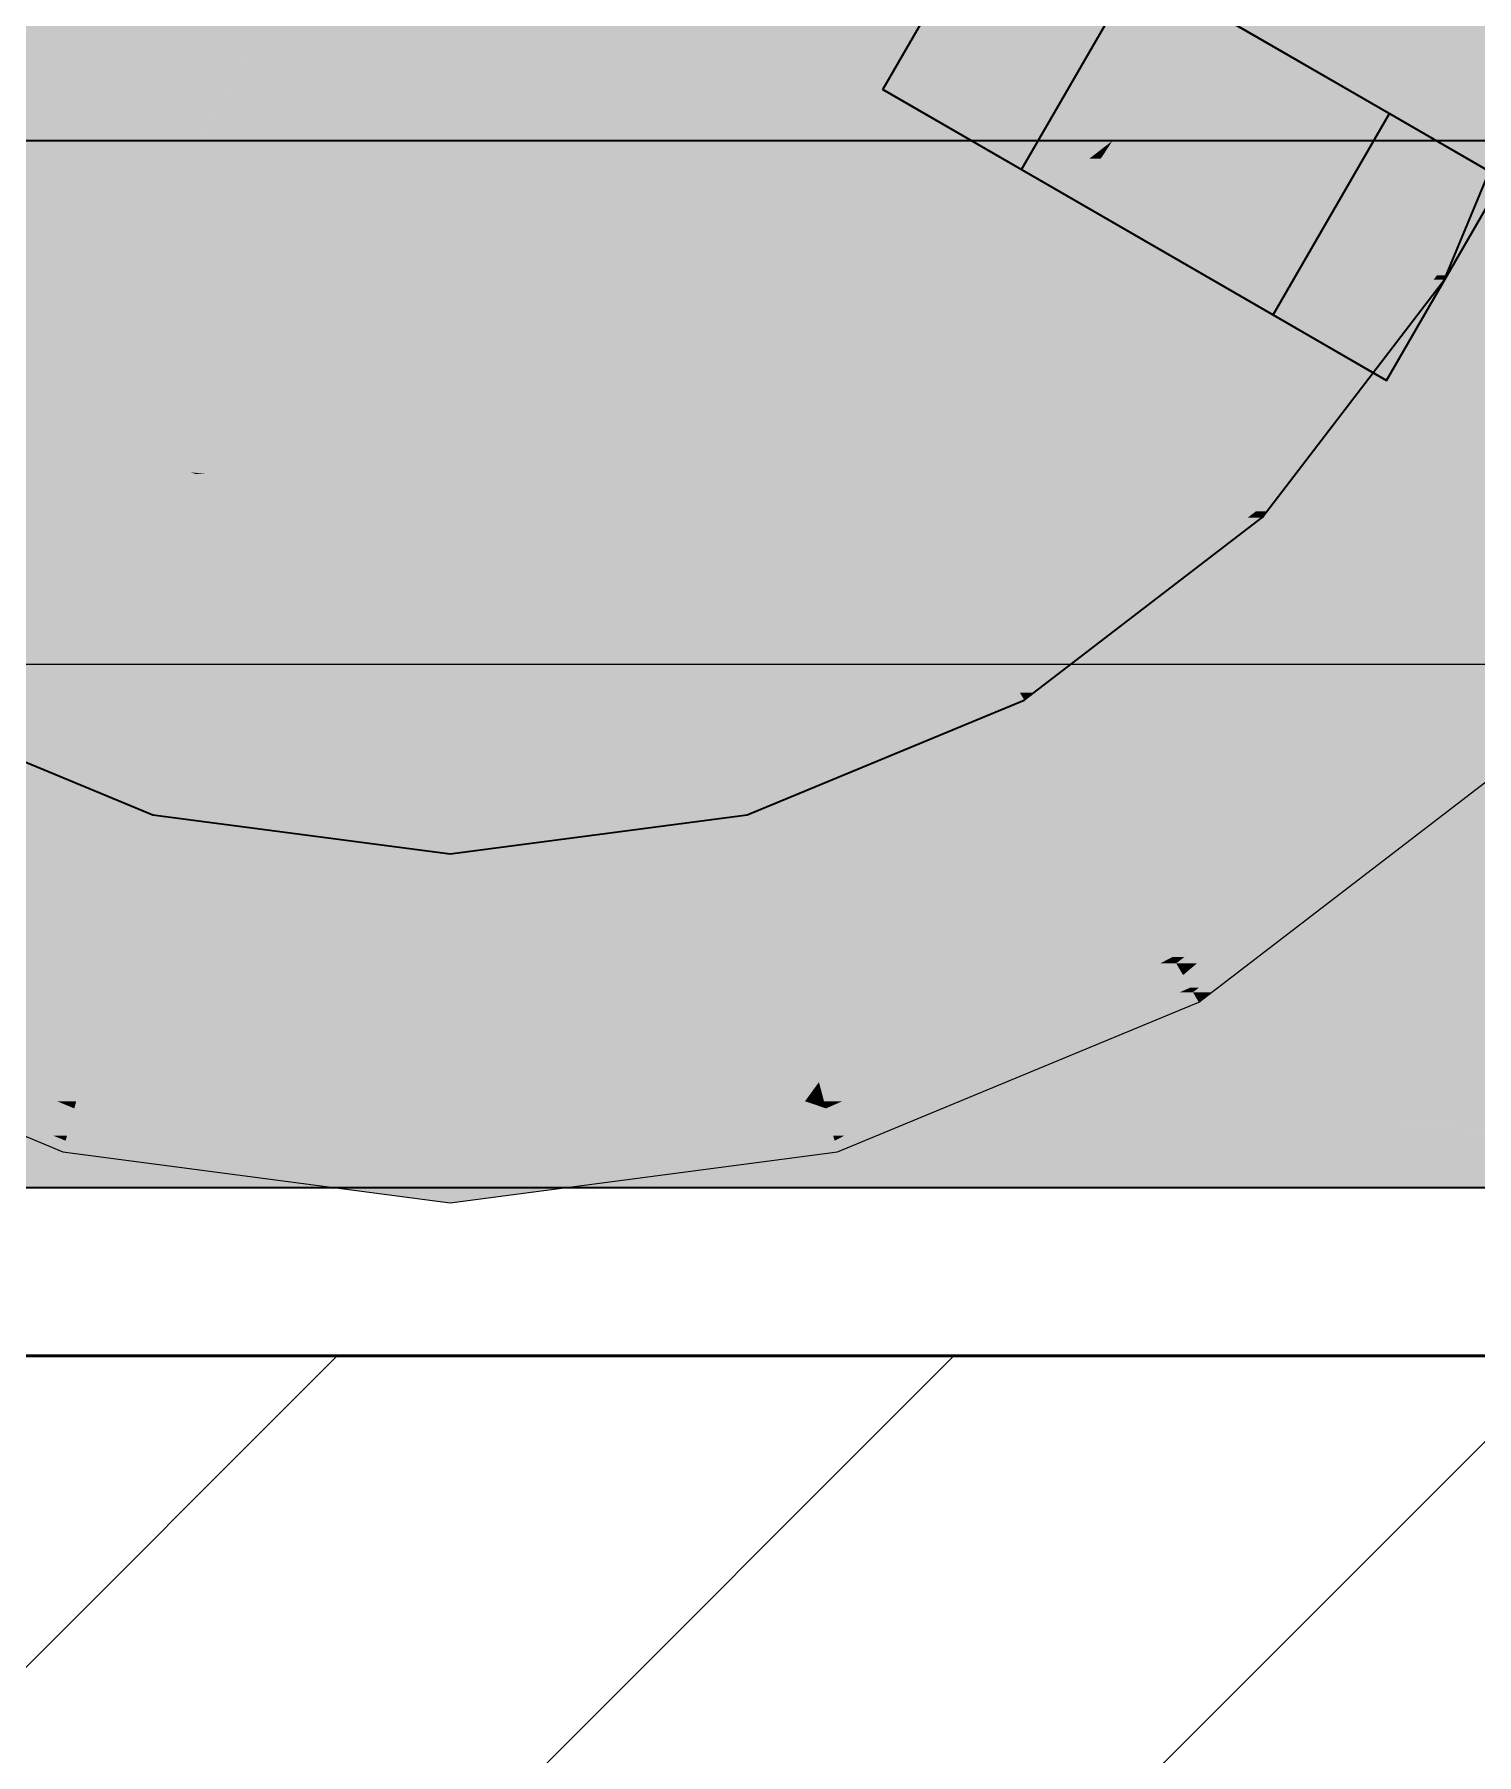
# Model space of a CAD drawing. Extents: x 0 to 756, y -25 to 420.
# Drawn here: x 305.13 to 315.05, y 293.79 to 305.62 of the extents above; entities that cross this region are included whole.
import ezdxf
from ezdxf.lldxf.tags import DXFTag

# ---------------------------------------------------------------- set-up
doc = ezdxf.new("R2010")
doc.units = 0
doc.layers.get('0').update_dxf_attribs({"lineweight": 25})
doc.layers.add('A_Innenwand', color=7, linetype='Continuous', lineweight=25)
doc.layers.add('WAND_HOLZ_NICHT_TRAGEND', color=7, linetype='Continuous', lineweight=13)
for name, color, linetype, lineweight, true_color in [('L_Schalldaempfer', 7, 'Continuous', 35, 0xababab), ('L_Schalldaempfer-Shading', 7, 'Continuous', 35, 0xababab), ('RL_Isolierung', 7, 'fein_strichliert', 18, 0x99ff99), ('Rohrleitung', 1, 'Continuous', 35, 0xff0000), ('Rohrleitung-Shading', 1, 'Continuous', 35, 0xff0000)]:
    doc.layers.add(name, color=color, linetype=linetype, lineweight=lineweight, true_color=true_color)
tags = doc.linetypes.add('fein_strichliert', pattern=[4, 1, -2, 1]).pattern_tags.tags
tags[8:9] = [DXFTag(74, 4), DXFTag(75, 0), DXFTag(340, '0'), DXFTag(46, 0.0), DXFTag(50, 0.0), DXFTag(44, 0.0), DXFTag(45, 0.0)]
tags[6:7] = [DXFTag(74, 4), DXFTag(75, 0), DXFTag(340, '0'), DXFTag(46, 0.0), DXFTag(50, 0.0), DXFTag(44, 0.0), DXFTag(45, 0.0)]
tags[4:5] = [DXFTag(74, 4), DXFTag(75, 0), DXFTag(340, '0'), DXFTag(46, 0.0), DXFTag(50, 0.0), DXFTag(44, 0.0), DXFTag(45, 0.0)]
tags = doc.linetypes.add('STRICHPUNKT2', pattern=[12.7, 6.35, -3.175, 0, -3.175]).pattern_tags.tags
tags[10:11] = [DXFTag(74, 4), DXFTag(75, 0), DXFTag(340, '0'), DXFTag(46, 0.0), DXFTag(50, 0.0), DXFTag(44, 0.0), DXFTag(45, 0.0)]
tags[8:9] = [DXFTag(74, 4), DXFTag(75, 0), DXFTag(340, '0'), DXFTag(46, 0.0), DXFTag(50, 0.0), DXFTag(44, 0.0), DXFTag(45, 0.0)]
tags[6:7] = [DXFTag(74, 4), DXFTag(75, 0), DXFTag(340, '0'), DXFTag(46, 0.0), DXFTag(50, 0.0), DXFTag(44, 0.0), DXFTag(45, 0.0)]
tags[4:5] = [DXFTag(74, 4), DXFTag(75, 0), DXFTag(340, '0'), DXFTag(46, 0.0), DXFTag(50, 0.0), DXFTag(44, 0.0), DXFTag(45, 0.0)]

# ---------------------------------------------------------------- blocks, each defined once
blk = doc.blocks.new('Shading-A0T78ON5OY', base_point=(304.212, 306.629))
at = {"layer": 'Rohrleitung-Shading', "color": 1, "true_color": 0xfe0000}
for points in [[(305.639, 305.536), (303.918, 305.536), (307.99, 307.887)], [(306.07, 304.562), (304.665, 304.562), (307.99, 307.887)], [(306.517, 305.337), (305.44, 305.337), (307.99, 307.887)], [(306.899, 303.815), (305.639, 303.815), (307.99, 307.887)], [(307.153, 304.764), (306.187, 304.764), (307.99, 307.887)], [(307.99, 303.345), (306.773, 303.345), (307.99, 307.887)], [(307.99, 304.403), (307.056, 304.403), (307.99, 307.887)], [(310.54, 305.337), (309.462, 305.337), (307.99, 307.887)], [(309.793, 304.764), (308.826, 304.764), (307.99, 307.887)], [(308.923, 304.403), (307.99, 304.403), (307.99, 307.887)], [(312.061, 305.536), (310.34, 305.536), (307.99, 307.887)], [(311.314, 304.562), (309.909, 304.562), (307.99, 307.887)], [(310.34, 303.815), (309.081, 303.815), (307.99, 307.887)], [(309.206, 303.345), (307.99, 303.345), (307.99, 307.887)], [(303.918, 305.536), (305.882, 306.67), (303.448, 306.67)], [(312.061, 305.536), (312.531, 306.67), (310.097, 306.67)], [(305.44, 305.337), (306.187, 306.084), (304.867, 306.084)], [(310.54, 305.337), (311.113, 306.084), (309.793, 306.084)], [(304.665, 304.562), (305.639, 305.536), (303.918, 305.536)], [(311.314, 304.562), (312.061, 305.536), (310.34, 305.536)], [(306.187, 304.764), (306.517, 305.337), (305.44, 305.337)], [(309.793, 304.764), (310.54, 305.337), (309.462, 305.337)], [(307.056, 304.403), (307.153, 304.764), (306.187, 304.764)], [(308.923, 304.403), (309.793, 304.764), (308.826, 304.764)], [(305.639, 303.815), (306.07, 304.562), (304.665, 304.562)], [(310.34, 303.815), (311.314, 304.562), (309.909, 304.562)], [(307.99, 304.28), (307.99, 304.403), (307.056, 304.403)], [(307.99, 304.28), (308.923, 304.403), (307.99, 304.403)], [(306.773, 303.345), (306.899, 303.815), (305.639, 303.815)], [(309.206, 303.345), (310.34, 303.815), (309.081, 303.815)], [(307.99, 303.185), (307.99, 303.345), (306.773, 303.345)], [(307.99, 303.185), (309.206, 303.345), (307.99, 303.345)]]:
    blk.add_solid(points, dxfattribs=at)
at = {"layer": 'Rohrleitung-Shading', "color": 1, "true_color": 0xf80000}
for points in [[(313.548, 305.601), (311.174, 305.601), (311.767, 306.629)], [(313.341, 305.244), (310.967, 305.244), (313.548, 305.601)], [(310.967, 305.244), (313.548, 305.601), (311.174, 305.601)], [(312.748, 304.216), (313.341, 305.244), (310.967, 305.244)]]:
    blk.add_solid(points, dxfattribs=at)
at = {"layer": 'Rohrleitung-Shading', "color": 1, "true_color": 0xf70000}
for points in [[(316.763, 305.536), (312.061, 305.536), (312.531, 306.67)], [(316.833, 305.517), (316.985, 306.67), (312.531, 306.67)], [(305.44, 305.337), (303.573, 305.337), (304.867, 306.084)], [(312.406, 305.337), (310.54, 305.337), (311.113, 306.084)], [(314.071, 304.376), (314.772, 306.069), (311.138, 306.069)], [(313.748, 304.562), (311.314, 304.562), (312.061, 305.536)], [(312.094, 305.517), (316.763, 305.536), (312.061, 305.536)], [(316.833, 305.517), (312.094, 305.517), (316.763, 305.536)], [(315.918, 303.309), (316.833, 305.517), (312.094, 305.517)], [(304.479, 304.376), (301.908, 304.376), (305.44, 305.337)], [(301.908, 304.376), (305.44, 305.337), (303.573, 305.337)], [(306.187, 304.764), (304.867, 304.764), (305.44, 305.337)], [(311.113, 304.764), (309.793, 304.764), (310.54, 305.337)], [(311.501, 304.376), (312.406, 305.337), (310.54, 305.337)], [(314.071, 304.376), (311.501, 304.376), (312.406, 305.337)], [(305.123, 302.921), (303.024, 302.921), (306.187, 304.764)], [(303.024, 302.921), (306.187, 304.764), (304.867, 304.764)], [(307.056, 304.403), (305.979, 304.403), (306.187, 304.764)], [(310.001, 304.403), (308.923, 304.403), (309.793, 304.764)], [(310.856, 302.921), (311.113, 304.764), (309.793, 304.764)], [(312.955, 302.921), (310.856, 302.921), (311.113, 304.764)], [(305.639, 303.815), (303.918, 303.815), (304.665, 304.562)], [(312.061, 303.815), (310.34, 303.815), (311.314, 304.562)], [(312.567, 303.309), (313.748, 304.562), (311.314, 304.562)], [(315.918, 303.309), (312.567, 303.309), (313.748, 304.562)], [(306.36, 301.805), (304.479, 301.805), (307.056, 304.403)], [(304.479, 301.805), (307.056, 304.403), (305.979, 304.403)], [(307.99, 304.28), (307.023, 304.28), (307.056, 304.403)], [(308.956, 304.28), (307.99, 304.28), (308.923, 304.403)], [(309.619, 301.805), (310.001, 304.403), (308.923, 304.403)], [(311.501, 301.805), (309.619, 301.805), (310.001, 304.403)], [(312.955, 302.921), (314.071, 304.376), (311.501, 304.376)], [(307.99, 301.104), (306.172, 301.104), (307.99, 304.28)], [(306.172, 301.104), (307.99, 304.28), (307.023, 304.28)], [(309.807, 301.104), (307.99, 301.104), (308.956, 304.28)], [(307.99, 301.104), (308.956, 304.28), (307.99, 304.28)], [(304.786, 302.338), (302.441, 302.338), (305.639, 303.815)], [(302.441, 302.338), (305.639, 303.815), (303.918, 303.815)], [(306.773, 303.345), (305.368, 303.345), (305.639, 303.815)], [(310.612, 303.345), (309.206, 303.345), (310.34, 303.815)], [(311.727, 301.413), (312.061, 303.815), (310.34, 303.815)], [(314.463, 301.413), (311.727, 301.413), (312.061, 303.815)], [(306.078, 300.751), (303.87, 300.751), (306.773, 303.345)], [(303.87, 300.751), (306.773, 303.345), (305.368, 303.345)], [(307.99, 303.185), (306.73, 303.185), (306.773, 303.345)], [(309.249, 303.185), (307.99, 303.185), (309.206, 303.345)], [(310.114, 299.958), (310.612, 303.345), (309.206, 303.345)], [(312.567, 299.958), (310.114, 299.958), (310.612, 303.345)], [(314.463, 301.413), (315.918, 303.309), (312.567, 303.309)], [(307.096, 299.409), (305.718, 299.409), (307.99, 303.185)], [(305.718, 299.409), (307.99, 303.185), (306.73, 303.185)], [(307.99, 298.866), (306.967, 298.866), (307.99, 303.185)], [(310.359, 299.043), (307.99, 299.043), (309.249, 303.185)], [(307.99, 299.043), (309.249, 303.185), (307.99, 303.185)], [(311.501, 301.805), (312.955, 302.921), (310.856, 302.921)], [(306.172, 301.104), (306.36, 301.805), (304.479, 301.805)], [(309.807, 301.104), (311.501, 301.805), (309.619, 301.805)], [(312.567, 299.958), (314.463, 301.413), (311.727, 301.413)], [(307.99, 300.865), (307.99, 301.104), (306.172, 301.104)], [(307.99, 300.865), (309.807, 301.104), (307.99, 301.104)], [(305.718, 299.409), (306.078, 300.751), (303.87, 300.751)], [(305.718, 299.409), (304.962, 299.958), (303.412, 299.958)], [(310.359, 299.043), (312.567, 299.958), (310.114, 299.958)], [(305.718, 299.409), (304.737, 299.409), (304.365, 299.563)], [(305.718, 299.409), (305.069, 299.563), (304.365, 299.563)], [(305.62, 299.043), (305.718, 299.409), (304.737, 299.409)], [(306.559, 299.043), (305.62, 299.043), (305.718, 299.409)], [(306.967, 298.866), (307.096, 299.409), (305.718, 299.409)], [(306.451, 298.934), (306.559, 299.043), (305.62, 299.043)], [(306.811, 298.934), (306.451, 298.934), (306.559, 299.043)], [(307.99, 298.731), (310.359, 299.043), (307.99, 299.043)], [(306.642, 298.909), (306.811, 298.934), (306.451, 298.934)], [(306.869, 298.909), (306.642, 298.909), (306.811, 298.934)], [(306.967, 298.866), (306.869, 298.909), (306.642, 298.909)], [(307.99, 298.731), (307.99, 298.866), (306.967, 298.866)]]:
    blk.add_solid(points, dxfattribs=at)
at = {"layer": 'Rohrleitung-Shading', "color": 1, "true_color": 0xe80000}
for points in [[(314.458, 304.376), (314.071, 304.376), (315.121, 305.976)], [(314.071, 304.376), (315.121, 305.976), (314.734, 305.976)], [(314.383, 304.195), (313.932, 304.195), (314.071, 304.376)], [(314.383, 304.195), (314.458, 304.376), (314.071, 304.376)], [(313.406, 302.921), (312.955, 302.921), (314.383, 304.195)], [(312.955, 302.921), (314.383, 304.195), (313.932, 304.195)], [(315.052, 301.413), (314.463, 301.413), (316.326, 303.074)], [(314.463, 301.413), (316.326, 303.074), (315.738, 303.074)], [(313.21, 302.666), (312.622, 302.666), (312.955, 302.921)], [(313.21, 302.666), (313.406, 302.921), (312.955, 302.921)], [(312.089, 301.805), (311.501, 301.805), (313.21, 302.666)], [(311.501, 301.805), (313.21, 302.666), (312.622, 302.666)], [(305.233, 301.493), (304.298, 301.493), (304.479, 301.805)], [(311.681, 301.493), (310.746, 301.493), (311.501, 301.805)], [(311.681, 301.493), (312.089, 301.805), (311.501, 301.805)], [(305.237, 301.104), (305.233, 301.493), (304.298, 301.493)], [(306.172, 301.104), (305.237, 301.104), (305.233, 301.493)], [(310.742, 301.104), (309.807, 301.104), (311.681, 301.493)], [(309.807, 301.104), (311.681, 301.493), (310.746, 301.493)], [(314.796, 301.08), (314.03, 301.08), (314.463, 301.413)], [(314.796, 301.08), (315.052, 301.413), (314.463, 301.413)], [(306.079, 300.755), (306.172, 301.104), (305.237, 301.104)], [(307.99, 300.865), (306.108, 300.865), (306.172, 301.104)], [(309.871, 300.865), (307.99, 300.865), (309.807, 301.104)], [(309.9, 300.755), (310.742, 301.104), (309.807, 301.104)], [(313.334, 299.958), (312.567, 299.958), (314.796, 301.08)], [(312.567, 299.958), (314.796, 301.08), (314.03, 301.08)], [(307.99, 300.755), (306.079, 300.755), (307.99, 300.865)], [(306.079, 300.755), (307.99, 300.865), (306.108, 300.865)], [(309.9, 300.755), (307.99, 300.755), (309.871, 300.865)], [(307.99, 300.755), (309.871, 300.865), (307.99, 300.865)], [(307.99, 300.504), (307.99, 300.755), (306.079, 300.755)], [(307.99, 300.504), (309.9, 300.755), (307.99, 300.755)], [(312.803, 299.55), (311.583, 299.55), (312.567, 299.958)], [(312.803, 299.55), (313.334, 299.958), (312.567, 299.958)], [(305.62, 299.043), (304.396, 299.55), (303.177, 299.55)], [(311.579, 299.043), (310.359, 299.043), (312.803, 299.55)], [(310.359, 299.043), (312.803, 299.55), (311.583, 299.55)], [(305.577, 298.883), (304.788, 298.883), (303.815, 299.286)], [(305.62, 299.043), (304.875, 299.043), (304.45, 299.286)], [(305.577, 298.883), (305.62, 299.043), (304.875, 299.043)], [(306.642, 298.909), (305.584, 298.909), (305.62, 299.043)], [(310.037, 298.731), (307.99, 298.731), (310.359, 299.043)], [(310.481, 298.589), (309.889, 298.589), (310.359, 299.043)], [(310.481, 298.589), (311.579, 299.043), (310.359, 299.043)], [(306.84, 298.883), (305.577, 298.883), (306.642, 298.909)], [(305.577, 298.883), (306.642, 298.909), (305.584, 298.909)], [(305.498, 298.589), (305.577, 298.883), (304.788, 298.883)], [(306.717, 298.589), (305.498, 298.589), (305.577, 298.883)], [(306.967, 298.866), (305.642, 298.866), (305.577, 298.883)], [(306.967, 298.866), (306.84, 298.883), (305.577, 298.883)], [(306.878, 298.547), (306.967, 298.866), (305.642, 298.866)], [(307.506, 298.547), (306.878, 298.547), (306.967, 298.866)], [(307.99, 298.565), (307.476, 298.565), (306.967, 298.866)], [(307.99, 298.731), (307.424, 298.731), (306.967, 298.866)], [(307.99, 298.565), (307.99, 298.731), (307.424, 298.731)], [(309.865, 298.565), (307.99, 298.565), (310.037, 298.731)], [(307.99, 298.565), (310.037, 298.731), (307.99, 298.731)], [(305.967, 298.527), (306.717, 298.589), (305.498, 298.589)], [(306.957, 298.527), (305.967, 298.527), (306.717, 298.589)], [(306.957, 298.527), (307.506, 298.547), (306.878, 298.547)], [(307.54, 298.527), (306.957, 298.527), (307.506, 298.547)], [(307.506, 298.547), (307.99, 298.565), (307.476, 298.565)], [(307.99, 298.547), (307.506, 298.547), (307.99, 298.565)], [(307.99, 298.261), (307.99, 298.547), (307.506, 298.547)], [(309.223, 298.52), (307.99, 298.52), (307.99, 298.565)], [(309.796, 298.498), (309.865, 298.565), (307.99, 298.565)], [(309.796, 298.498), (310.481, 298.589), (309.889, 298.589)], [(306.183, 298.498), (306.957, 298.527), (305.967, 298.527)], [(307.067, 298.498), (306.183, 298.498), (306.957, 298.527)], [(307.99, 298.261), (307.067, 298.498), (306.183, 298.498)], [(307.99, 298.261), (307.54, 298.527), (306.957, 298.527)], [(308.674, 298.351), (307.99, 298.351), (309.223, 298.52)], [(307.99, 298.351), (309.223, 298.52), (307.99, 298.52)], [(308.674, 298.351), (309.796, 298.498), (309.154, 298.498)], [(309.796, 298.498), (309.154, 298.498), (309.223, 298.52)], [(307.99, 298.261), (308.674, 298.351), (307.99, 298.351)]]:
    blk.add_solid(points, dxfattribs=at)
at = {"layer": 'Rohrleitung-Shading', "color": 12, "true_color": 0xd00000}
for points in [[(314.684, 304.195), (314.383, 304.195), (315.391, 305.903)], [(314.383, 304.195), (315.391, 305.903), (315.091, 305.903)], [(314.626, 304.055), (314.276, 304.055), (314.383, 304.195)], [(314.626, 304.055), (314.684, 304.195), (314.383, 304.195)], [(313.56, 302.666), (313.21, 302.666), (314.626, 304.055)], [(313.21, 302.666), (314.626, 304.055), (314.276, 304.055)], [(315.252, 301.08), (314.796, 301.08), (316.642, 302.891)], [(314.796, 301.08), (316.642, 302.891), (316.186, 302.891)], [(313.408, 302.468), (312.953, 302.468), (313.21, 302.666)], [(313.408, 302.468), (313.56, 302.666), (313.21, 302.666)], [(312.137, 301.493), (311.681, 301.493), (313.408, 302.468)], [(311.681, 301.493), (313.408, 302.468), (312.953, 302.468)], [(311.821, 301.251), (311.096, 301.251), (311.681, 301.493)], [(311.821, 301.251), (312.137, 301.493), (311.681, 301.493)], [(305.354, 300.755), (304.883, 301.251), (304.158, 301.251)], [(306.079, 300.755), (305.354, 300.755), (304.883, 301.251)], [(310.625, 300.755), (309.9, 300.755), (311.821, 301.251)], [(309.9, 300.755), (311.821, 301.251), (311.096, 301.251)], [(313.443, 299.586), (312.849, 299.586), (314.796, 301.08)], [(315.054, 300.822), (314.563, 300.822), (314.796, 301.08)], [(315.054, 300.822), (315.252, 301.08), (314.796, 301.08)], [(313.443, 299.586), (315.054, 300.822), (314.563, 300.822)], [(306.006, 300.485), (306.079, 300.755), (305.354, 300.755)], [(307.99, 300.504), (306.011, 300.504), (306.079, 300.755)], [(309.968, 300.504), (307.99, 300.504), (309.9, 300.755)], [(309.973, 300.485), (310.625, 300.755), (309.9, 300.755)], [(307.99, 300.485), (306.006, 300.485), (307.99, 300.504)], [(306.006, 300.485), (307.99, 300.504), (306.011, 300.504)], [(307.99, 300.224), (307.99, 300.485), (306.006, 300.485)], [(309.973, 300.485), (307.99, 300.485), (309.968, 300.504)], [(307.99, 300.485), (309.968, 300.504), (307.99, 300.504)], [(307.99, 300.224), (309.973, 300.485), (307.99, 300.485)], [(312.96, 299.278), (312.146, 299.278), (312.803, 299.55)], [(313.387, 299.55), (312.803, 299.55), (313.443, 299.586)], [(312.803, 299.55), (313.443, 299.586), (312.849, 299.586)], [(312.96, 299.278), (313.387, 299.55), (312.803, 299.55)], [(313.042, 299.278), (312.96, 299.278), (313.443, 299.586)], [(310.712, 298.589), (310.481, 298.589), (312.96, 299.278)], [(310.481, 298.589), (312.96, 299.278), (312.146, 299.278)], [(312.085, 298.896), (311.714, 298.896), (312.96, 299.278)], [(312.451, 299.014), (312.354, 299.014), (312.96, 299.278)], [(312.985, 299.234), (312.876, 299.234), (312.96, 299.278)], [(312.985, 299.234), (313.042, 299.278), (312.96, 299.278)], [(305.481, 298.523), (304.712, 298.523), (302.994, 299.234)], [(312.451, 299.014), (312.985, 299.234), (312.876, 299.234)], [(305.481, 298.523), (304.046, 298.963), (303.942, 298.963)], [(305.498, 298.589), (304.594, 298.963), (304.046, 298.963)], [(305.498, 298.589), (305.267, 298.589), (304.046, 298.963)], [(310.575, 298.236), (312.451, 299.014), (312.354, 299.014)], [(311.011, 298.523), (310.499, 298.523), (311.714, 298.896)], [(310.687, 298.285), (310.562, 298.285), (312.085, 298.896)], [(310.562, 298.285), (312.085, 298.896), (311.714, 298.896)], [(305.481, 298.523), (305.498, 298.589), (305.267, 298.589)], [(305.996, 298.523), (305.481, 298.523), (305.498, 298.589)], [(310.499, 298.523), (309.983, 298.523), (310.481, 298.589)], [(310.499, 298.523), (310.712, 298.589), (310.481, 298.589)], [(304.87, 298.457), (305.481, 298.523), (304.712, 298.523)], [(305.463, 298.457), (304.87, 298.457), (305.481, 298.523)], [(305.417, 298.285), (305.286, 298.285), (304.87, 298.457)], [(305.417, 298.285), (305.463, 298.457), (304.87, 298.457)], [(306.349, 298.285), (305.417, 298.285), (305.481, 298.523)], [(306.183, 298.498), (305.57, 298.498), (305.481, 298.523)], [(306.183, 298.498), (305.996, 298.523), (305.481, 298.523)], [(306.439, 298.261), (306.183, 298.498), (305.57, 298.498)], [(307.99, 298.261), (306.439, 298.261), (306.183, 298.498)], [(308.923, 298.351), (308.674, 298.351), (309.796, 298.498)], [(310.038, 298.417), (309.316, 298.417), (309.796, 298.498)], [(310.392, 298.498), (309.796, 298.498), (310.499, 298.523)], [(309.796, 298.498), (310.499, 298.523), (309.983, 298.523)], [(310.038, 298.417), (310.392, 298.498), (309.796, 298.498)], [(310.527, 298.417), (310.038, 298.417), (310.499, 298.523)], [(310.562, 298.285), (311.011, 298.523), (310.499, 298.523)], [(307.99, 298.193), (308.923, 298.351), (308.674, 298.351)], [(308.284, 298.261), (307.99, 298.261), (308.674, 298.351)], [(309.146, 298.212), (308.105, 298.212), (310.038, 298.417)], [(308.105, 298.212), (310.038, 298.417), (309.316, 298.417)], [(310.483, 298.268), (309.387, 298.268), (310.038, 298.417)], [(310.431, 298.285), (310.527, 298.417), (310.038, 298.417)], [(310.562, 298.285), (310.431, 298.285), (310.527, 298.417)], [(305.404, 298.236), (305.417, 298.285), (305.286, 298.285)], [(305.404, 298.236), (306.49, 298.247), (305.407, 298.247)], [(306.773, 298.236), (305.404, 298.236), (306.49, 298.247)], [(307.99, 298.193), (305.736, 298.193), (305.404, 298.236)], [(307.99, 298.193), (306.773, 298.236), (305.404, 298.236)], [(306.49, 298.247), (305.407, 298.247), (305.417, 298.285)], [(306.49, 298.247), (306.349, 298.285), (305.417, 298.285)], [(307.417, 297.971), (307.99, 298.193), (305.736, 298.193)], [(306.49, 298.247), (307.99, 298.261), (306.439, 298.261)], [(307.99, 298.247), (306.49, 298.247), (307.99, 298.261)], [(307.99, 298.193), (307.99, 298.247), (306.49, 298.247)], [(307.99, 297.971), (307.417, 297.971), (307.99, 298.193)], [(307.99, 298.193), (308.284, 298.261), (307.99, 298.261)], [(307.99, 297.946), (310.161, 298.212), (309.146, 298.212)], [(307.99, 298.193), (309.146, 298.212), (308.105, 298.212)], [(309.061, 298.193), (307.99, 298.193), (309.146, 298.212)], [(307.99, 297.946), (309.061, 298.193), (307.99, 298.193)], [(309.146, 298.212), (310.324, 298.232), (309.233, 298.232)], [(310.161, 298.212), (309.146, 298.212), (310.324, 298.232)], [(310.324, 298.232), (309.233, 298.232), (310.483, 298.268)], [(309.233, 298.232), (310.483, 298.268), (309.387, 298.268)], [(310.003, 298.161), (309.743, 298.161), (310.324, 298.232)], [(310.003, 298.161), (310.543, 298.232), (310.324, 298.232)], [(310.324, 298.232), (310.575, 298.236), (310.343, 298.236)], [(310.543, 298.232), (310.324, 298.232), (310.575, 298.236)], [(310.575, 298.236), (310.343, 298.236), (310.483, 298.268)], [(310.483, 298.268), (310.562, 298.285), (310.431, 298.285)], [(310.567, 298.268), (310.483, 298.268), (310.562, 298.285)], [(310.575, 298.236), (310.567, 298.268), (310.483, 298.268)], [(310.575, 298.236), (310.687, 298.285), (310.562, 298.285)], [(308.372, 297.946), (307.99, 297.946), (310.003, 298.161)], [(307.99, 297.946), (310.003, 298.161), (309.743, 298.161)], [(307.99, 297.946), (307.607, 297.946), (307.417, 297.971)], [(307.99, 297.946), (307.99, 297.971), (307.417, 297.971)], [(307.99, 297.896), (307.99, 297.946), (307.607, 297.946)], [(307.99, 297.896), (308.372, 297.946), (307.99, 297.946)]]:
    blk.add_solid(points, dxfattribs=at)
at = {"layer": 'Rohrleitung-Shading', "color": 14, "true_color": 0xb20000}
for points in [[(314.815, 304.055), (314.626, 304.055), (315.562, 305.858)], [(314.626, 304.055), (315.562, 305.858), (315.372, 305.858)], [(314.779, 303.967), (314.558, 303.967), (314.626, 304.055)], [(314.779, 303.967), (314.815, 304.055), (314.626, 304.055)], [(313.629, 302.468), (313.408, 302.468), (314.779, 303.967)], [(313.408, 302.468), (314.779, 303.967), (314.558, 303.967)], [(313.533, 302.343), (313.245, 302.343), (313.408, 302.468)], [(313.533, 302.343), (313.629, 302.468), (313.408, 302.468)], [(312.109, 301.251), (311.821, 301.251), (313.533, 302.343)], [(311.821, 301.251), (313.533, 302.343), (313.245, 302.343)], [(311.909, 301.097), (311.451, 301.097), (311.821, 301.251)], [(311.909, 301.097), (312.109, 301.251), (311.821, 301.251)], [(305.548, 300.485), (304.528, 301.097), (304.07, 301.097)], [(306.006, 300.485), (305.548, 300.485), (304.528, 301.097)], [(310.431, 300.485), (309.973, 300.485), (311.909, 301.097)], [(309.973, 300.485), (311.909, 301.097), (311.451, 301.097)], [(315.12, 300.756), (314.968, 300.756), (315.054, 300.822)], [(313.443, 299.586), (315.12, 300.756), (314.968, 300.756)], [(314.426, 300.181), (314.295, 300.181), (315.12, 300.756)], [(314.988, 300.521), (314.836, 300.521), (315.191, 300.685)], [(314.836, 300.521), (315.191, 300.685), (315.035, 300.685)], [(315.191, 300.685), (315.035, 300.685), (315.12, 300.756)], [(315.036, 300.521), (314.988, 300.521), (315.217, 300.659)], [(314.988, 300.521), (315.217, 300.659), (315.159, 300.659)], [(305.961, 300.314), (306.006, 300.485), (305.548, 300.485)], [(307.304, 300.314), (305.961, 300.314), (306.006, 300.485)], [(310.019, 300.314), (308.675, 300.314), (309.973, 300.485)], [(310.019, 300.314), (310.431, 300.485), (309.973, 300.485)], [(314.131, 299.826), (314.077, 299.826), (314.988, 300.521)], [(314.131, 299.826), (315.036, 300.521), (314.988, 300.521)], [(314.426, 300.181), (314.988, 300.521), (314.836, 300.521)], [(314.542, 300.181), (314.426, 300.181), (314.988, 300.521)], [(306.646, 300.224), (307.304, 300.314), (305.961, 300.314)], [(307.99, 300.224), (306.646, 300.224), (307.304, 300.314)], [(307.99, 300.047), (307.99, 300.224), (306.646, 300.224)], [(309.333, 300.224), (307.99, 300.224), (310.019, 300.314)], [(307.99, 300.224), (310.019, 300.314), (308.675, 300.314)], [(307.99, 300.047), (309.333, 300.224), (307.99, 300.224)], [(313.082, 299.067), (314.542, 300.181), (314.426, 300.181)], [(313.974, 299.806), (313.807, 299.806), (314.426, 300.181)], [(314.131, 300.002), (314.04, 300.002), (314.426, 300.181)], [(314.04, 300.002), (314.426, 300.181), (314.295, 300.181)], [(313.807, 299.806), (313.758, 299.806), (314.04, 300.002)], [(313.807, 299.806), (314.131, 300.002), (314.04, 300.002)], [(313.186, 299.153), (313.032, 299.153), (313.974, 299.806)], [(313.032, 299.153), (313.974, 299.806), (313.807, 299.806)], [(313.142, 299.067), (313.082, 299.067), (314.131, 299.826)], [(313.082, 299.067), (314.131, 299.826), (314.077, 299.826)], [(313.443, 299.586), (313.807, 299.806), (313.758, 299.806)], [(313.545, 299.586), (313.443, 299.586), (313.807, 299.806)], [(313.128, 299.234), (312.985, 299.234), (313.545, 299.586)], [(312.985, 299.234), (313.545, 299.586), (313.443, 299.586)], [(311.354, 298.356), (311.293, 298.356), (313.032, 299.153)], [(311.293, 298.356), (313.032, 299.153), (312.829, 299.153)], [(312.56, 299.014), (312.451, 299.014), (312.985, 299.234)], [(313.032, 299.153), (312.829, 299.153), (312.985, 299.234)], [(313.082, 299.067), (312.849, 299.067), (313.032, 299.153)], [(313.032, 299.153), (313.128, 299.234), (312.985, 299.234)], [(313.082, 299.067), (313.186, 299.153), (313.032, 299.153)], [(311.835, 298.511), (311.68, 298.511), (313.082, 299.067)], [(311.68, 298.511), (313.082, 299.067), (312.849, 299.067)], [(311.835, 298.511), (313.1, 299.035), (313.01, 299.035)], [(313.1, 299.035), (313.01, 299.035), (313.082, 299.067)], [(313.1, 299.035), (313.142, 299.067), (313.082, 299.067)], [(310.793, 298.236), (310.575, 298.236), (312.451, 299.014)], [(311.293, 298.356), (311.047, 298.356), (312.56, 299.014)], [(311.047, 298.356), (312.56, 299.014), (312.451, 299.014)], [(305.38, 298.146), (303.587, 298.811), (303.508, 298.811)], [(305.404, 298.236), (305.136, 298.236), (303.587, 298.811)], [(305.354, 298.049), (305.258, 298.049), (304.079, 298.538)], [(305.38, 298.146), (305.101, 298.146), (304.277, 298.538)], [(305.404, 298.236), (304.87, 298.457), (304.705, 298.457)], [(310.635, 298.014), (311.835, 298.511), (311.68, 298.511)], [(310.836, 298.146), (310.6, 298.146), (311.293, 298.356)], [(310.6, 298.146), (311.293, 298.356), (311.047, 298.356)], [(310.703, 298.049), (310.625, 298.049), (311.293, 298.356)], [(310.635, 298.014), (311.354, 298.356), (311.293, 298.356)], [(305.38, 298.146), (305.404, 298.236), (305.136, 298.236)], [(306.091, 298.146), (305.38, 298.146), (305.404, 298.236)], [(310.234, 298.161), (310.003, 298.161), (310.575, 298.236)], [(310.6, 298.146), (310.166, 298.146), (310.575, 298.236)], [(310.6, 298.146), (310.793, 298.236), (310.575, 298.236)], [(305.354, 298.049), (305.38, 298.146), (305.101, 298.146)], [(305.793, 298.049), (305.354, 298.049), (305.38, 298.146)], [(307.308, 297.981), (306.085, 297.981), (305.38, 298.146)], [(307.417, 297.971), (306.091, 298.146), (305.38, 298.146)], [(308.515, 297.896), (307.99, 297.896), (310.003, 298.161)], [(308.714, 297.825), (308.119, 297.825), (310.234, 298.161)], [(308.119, 297.825), (310.234, 298.161), (310.003, 298.161)], [(308.858, 297.825), (308.714, 297.825), (310.6, 298.146)], [(308.714, 297.825), (310.6, 298.146), (310.166, 298.146)], [(310.625, 298.049), (310.074, 298.049), (310.6, 298.146)], [(310.625, 298.049), (310.836, 298.146), (310.6, 298.146)], [(305.344, 298.014), (305.354, 298.049), (305.258, 298.049)], [(305.733, 298.014), (305.344, 298.014), (305.354, 298.049)], [(306.085, 297.981), (305.757, 297.981), (305.344, 298.014)], [(307.466, 297.844), (306.632, 297.844), (305.344, 298.014)], [(306.085, 297.981), (305.733, 298.014), (305.344, 298.014)], [(306.085, 297.981), (305.793, 298.049), (305.354, 298.049)], [(307.99, 297.802), (306.085, 297.981), (305.757, 297.981)], [(307.99, 297.896), (306.99, 297.896), (306.085, 297.981)], [(306.296, 297.971), (307.308, 297.981), (306.085, 297.981)], [(307.417, 297.971), (306.296, 297.971), (307.308, 297.981)], [(307.99, 297.896), (307.417, 297.971), (306.296, 297.971)], [(309.277, 297.835), (308.911, 297.835), (310.625, 298.049)], [(308.911, 297.835), (310.625, 298.049), (310.074, 298.049)], [(309.277, 297.835), (310.635, 298.014), (310.402, 298.014)], [(310.635, 298.014), (310.402, 298.014), (310.625, 298.049)], [(310.635, 298.014), (310.703, 298.049), (310.625, 298.049)], [(307.99, 297.702), (307.71, 297.702), (306.632, 297.844)], [(307.032, 297.802), (307.466, 297.844), (306.632, 297.844)], [(307.99, 297.802), (307.99, 297.896), (306.99, 297.896)], [(307.99, 297.802), (307.032, 297.802), (307.466, 297.844)], [(307.99, 297.802), (308.515, 297.896), (307.99, 297.896)], [(307.99, 297.665), (309.277, 297.835), (308.911, 297.835)], [(307.99, 297.702), (307.99, 297.802), (307.032, 297.802)], [(307.99, 297.665), (308.858, 297.825), (308.714, 297.825)], [(308.156, 297.702), (307.99, 297.702), (308.714, 297.825)], [(308.578, 297.802), (307.99, 297.802), (308.714, 297.825)], [(307.99, 297.802), (308.714, 297.825), (308.119, 297.825)], [(307.99, 297.702), (308.578, 297.802), (307.99, 297.802)], [(307.99, 297.665), (307.99, 297.702), (307.71, 297.702)], [(307.99, 297.665), (308.156, 297.702), (307.99, 297.702)]]:
    blk.add_solid(points, dxfattribs=at)
at = {"layer": 'Rohrleitung-Shading', "color": 14, "true_color": 0x900000}
for points in [[(314.844, 303.967), (314.779, 303.967), (315.62, 305.842)], [(314.779, 303.967), (315.62, 305.842), (315.555, 305.842)], [(313.609, 302.343), (313.533, 302.343), (314.831, 303.937)], [(313.533, 302.343), (314.831, 303.937), (314.756, 303.937)], [(314.831, 303.937), (314.756, 303.937), (314.779, 303.967)], [(314.831, 303.937), (314.844, 303.967), (314.779, 303.967)], [(313.576, 302.3), (313.477, 302.3), (313.533, 302.343)], [(313.576, 302.3), (313.609, 302.343), (313.533, 302.343)], [(312.008, 301.097), (311.909, 301.097), (313.576, 302.3)], [(311.909, 301.097), (313.576, 302.3), (313.477, 302.3)], [(305.804, 300.314), (304.196, 301.045), (304.04, 301.045)], [(305.961, 300.314), (305.804, 300.314), (304.196, 301.045)], [(310.175, 300.314), (310.019, 300.314), (311.94, 301.045)], [(310.019, 300.314), (311.94, 301.045), (311.783, 301.045)], [(311.94, 301.045), (311.783, 301.045), (311.909, 301.097)], [(311.94, 301.045), (312.008, 301.097), (311.909, 301.097)], [(313.229, 299.035), (313.1, 299.035), (315.273, 300.603)], [(313.1, 299.035), (315.273, 300.603), (315.144, 300.603)], [(305.945, 300.256), (305.961, 300.314), (305.804, 300.314)], [(306.404, 300.256), (305.945, 300.256), (305.961, 300.314)], [(307.53, 300.047), (306.404, 300.256), (305.945, 300.256)], [(307.99, 300.047), (307.53, 300.047), (306.404, 300.256)], [(308.449, 300.047), (307.99, 300.047), (310.034, 300.256)], [(307.99, 300.047), (310.034, 300.256), (309.575, 300.256)], [(310.034, 300.256), (309.575, 300.256), (310.019, 300.314)], [(310.034, 300.256), (310.175, 300.314), (310.019, 300.314)], [(307.99, 299.987), (307.99, 300.047), (307.53, 300.047)], [(307.99, 299.987), (308.449, 300.047), (307.99, 300.047)], [(313.14, 298.967), (312.935, 298.967), (313.1, 299.035)], [(313.14, 298.967), (313.229, 299.035), (313.1, 299.035)], [(305.14, 298.014), (303.044, 298.967), (302.84, 298.967)], [(305.344, 298.014), (305.14, 298.014), (303.044, 298.967)], [(310.839, 298.014), (310.635, 298.014), (313.14, 298.967)], [(310.635, 298.014), (313.14, 298.967), (312.935, 298.967)], [(305.324, 297.938), (305.344, 298.014), (305.14, 298.014)], [(305.923, 297.938), (305.324, 297.938), (305.344, 298.014)], [(310.655, 297.938), (310.056, 297.938), (310.635, 298.014)], [(310.655, 297.938), (310.839, 298.014), (310.635, 298.014)], [(307.391, 297.665), (305.923, 297.938), (305.324, 297.938)], [(307.99, 297.665), (307.391, 297.665), (305.923, 297.938)], [(308.589, 297.665), (307.99, 297.665), (310.655, 297.938)], [(307.99, 297.665), (310.655, 297.938), (310.056, 297.938)], [(307.99, 297.587), (307.99, 297.665), (307.391, 297.665)], [(307.99, 297.587), (308.589, 297.665), (307.99, 297.665)]]:
    blk.add_solid(points, dxfattribs=at)
at = {"layer": 'Rohrleitung-Shading', "color": 1, "true_color": 0xf20000}
for points in [[(315.231, 304.629), (312.986, 304.629), (313.548, 305.601)], [(314.992, 304.216), (312.748, 304.216), (315.231, 304.629)], [(312.748, 304.216), (315.231, 304.629), (312.986, 304.629)], [(314.431, 303.244), (314.992, 304.216), (312.748, 304.216)]]:
    blk.add_solid(points, dxfattribs=at)
blk = doc.blocks.new('Shading-A0T78ONNOY', base_point=(299.279, 297.693))
at = {"layer": 'L_Schalldaempfer-Shading', "color": 251, "true_color": 0x606060}
for points in [[(303.237, 304.77), (306.233, 304.77), (303.359, 304.893)], [(306.233, 304.77), (303.359, 304.893), (306.34, 304.893)], [(306.233, 304.77), (312.388, 304.77), (306.34, 304.893)], [(312.388, 304.77), (306.34, 304.893), (312.547, 304.893)], [(312.489, 304.804), (312.432, 304.804), (312.547, 304.893)], [(312.466, 304.77), (313.601, 304.77), (312.547, 304.893)], [(313.601, 304.77), (312.547, 304.893), (313.817, 304.893)], [(313.601, 304.77), (319.932, 304.77), (313.693, 304.822)], [(313.693, 304.822), (319.996, 304.822), (313.717, 304.836)], [(319.932, 304.77), (313.693, 304.822), (319.996, 304.822)], [(315.876, 304.836), (313.717, 304.836), (316.085, 304.893)], [(313.717, 304.836), (316.085, 304.893), (313.817, 304.893)], [(315.859, 304.831), (315.876, 304.836), (313.717, 304.836)], [(312.388, 304.77), (312.489, 304.804), (312.432, 304.804)], [(312.388, 304.77), (312.466, 304.77), (312.489, 304.804)], [(302.31, 297.693), (309.993, 297.693), (299.279, 297.816)], [(309.993, 297.693), (299.279, 297.816), (306.488, 297.816)], [(309.993, 297.693), (318.401, 297.693), (306.488, 297.816)], [(318.401, 297.693), (306.488, 297.816), (317.027, 297.816)]]:
    blk.add_solid(points, dxfattribs=at)
at = {"layer": 'L_Schalldaempfer-Shading', "color": 8, "true_color": 0x767676}
for points in [[(303.122, 304.411), (306.167, 304.411), (303.237, 304.77)], [(306.167, 304.411), (303.237, 304.77), (306.233, 304.77)], [(306.167, 304.411), (312.151, 304.411), (306.233, 304.77)], [(312.151, 304.411), (306.233, 304.77), (312.388, 304.77)], [(312.151, 304.411), (312.493, 304.411), (312.388, 304.77)], [(312.493, 304.411), (312.388, 304.77), (312.466, 304.77)], [(312.49, 304.444), (313.601, 304.77), (312.466, 304.77)], [(313.684, 304.444), (312.49, 304.444), (313.601, 304.77)], [(313.64, 304.618), (319.932, 304.77), (313.601, 304.77)], [(319.858, 304.618), (313.64, 304.618), (319.932, 304.77)], [(313.684, 304.444), (319.858, 304.618), (313.64, 304.618)], [(313.684, 304.444), (319.59, 304.444), (319.858, 304.618)], [(312.493, 304.411), (313.684, 304.444), (312.49, 304.444)], [(312.493, 304.411), (313.693, 304.411), (313.684, 304.444)], [(313.693, 304.411), (319.538, 304.411), (313.684, 304.444)], [(319.538, 304.411), (313.684, 304.444), (319.59, 304.444)], [(299.279, 297.816), (306.488, 297.816), (299.279, 298.175)], [(306.488, 297.816), (299.279, 298.175), (301.194, 298.175)], [(306.488, 297.816), (317.027, 297.816), (301.194, 298.175)], [(317.027, 297.816), (301.194, 298.175), (314.413, 298.175)], [(314.583, 298.152), (321.279, 298.152), (314.413, 298.175)], [(321.279, 298.152), (314.413, 298.175), (321.279, 298.175)], [(317.027, 297.816), (321.279, 297.816), (314.583, 298.152)], [(321.279, 297.816), (314.583, 298.152), (321.279, 298.152)]]:
    blk.add_solid(points, dxfattribs=at)
at = {"layer": 'L_Schalldaempfer-Shading', "color": 252, "true_color": 0x898989}
for points in [[(303.024, 303.839), (306.144, 303.839), (303.122, 304.411)], [(306.144, 303.839), (303.122, 304.411), (306.167, 304.411)], [(306.144, 303.839), (312.056, 303.839), (306.167, 304.411)], [(312.056, 303.839), (306.167, 304.411), (312.151, 304.411)], [(312.056, 303.839), (312.624, 303.839), (312.151, 304.411)], [(312.624, 303.839), (312.151, 304.411), (312.493, 304.411)], [(312.624, 303.839), (314.086, 303.839), (312.493, 304.411)], [(314.086, 303.839), (312.493, 304.411), (313.693, 304.411)], [(314.086, 303.839), (319.262, 303.839), (313.693, 304.411)], [(319.262, 303.839), (313.693, 304.411), (319.538, 304.411)], [(312.95, 298.403), (299.704, 298.403), (300.346, 298.747)], [(312.95, 298.403), (310.737, 298.747), (300.346, 298.747)], [(312.95, 298.403), (321.279, 298.747), (310.737, 298.747)], [(321.279, 298.403), (312.95, 298.403), (321.279, 298.747)], [(308.453, 298.316), (299.541, 298.316), (312.95, 298.403)], [(299.541, 298.316), (312.95, 298.403), (299.704, 298.403)], [(301.194, 298.175), (308.453, 298.316), (299.541, 298.316)], [(301.194, 298.175), (314.413, 298.175), (312.95, 298.403)], [(313.418, 298.39), (321.279, 298.39), (312.95, 298.403)], [(321.279, 298.39), (321.279, 298.403), (312.95, 298.403)], [(313.032, 298.39), (313.418, 298.39), (312.95, 298.403)], [(314.413, 298.175), (321.279, 298.175), (313.032, 298.39)], [(321.279, 298.175), (313.032, 298.39), (313.418, 298.39)], [(321.279, 298.175), (321.279, 298.39), (313.418, 298.39)]]:
    blk.add_solid(points, dxfattribs=at)
at = {"layer": 'L_Schalldaempfer-Shading', "color": 253, "true_color": 0x999999}
for points in [[(306.155, 303.465), (302.987, 303.465), (306.144, 303.839)], [(302.987, 303.465), (306.144, 303.839), (303.024, 303.839)], [(306.151, 303.611), (312.056, 303.839), (306.144, 303.839)], [(312.073, 303.611), (306.151, 303.611), (312.056, 303.839)], [(312.072, 303.627), (312.624, 303.839), (312.056, 303.839)], [(312.689, 303.627), (312.072, 303.627), (312.624, 303.839)], [(312.677, 303.665), (314.086, 303.839), (312.624, 303.839)], [(314.242, 303.665), (312.677, 303.665), (314.086, 303.839)], [(314.131, 303.789), (319.262, 303.839), (314.086, 303.839)], [(319.263, 303.789), (314.131, 303.789), (319.262, 303.839)], [(314.242, 303.665), (319.263, 303.789), (314.131, 303.789)], [(312.689, 303.627), (314.242, 303.665), (312.677, 303.665)], [(314.276, 303.627), (312.689, 303.627), (314.242, 303.665)], [(314.242, 303.665), (318.568, 303.665), (319.265, 303.741)], [(314.242, 303.665), (319.265, 303.741), (317.337, 303.741)], [(314.475, 303.405), (316.201, 303.405), (314.242, 303.665)], [(316.201, 303.405), (314.242, 303.665), (318.568, 303.665)], [(306.155, 303.465), (312.073, 303.611), (306.151, 303.611)], [(306.155, 303.465), (312.084, 303.465), (312.073, 303.611)], [(312.073, 303.611), (312.689, 303.627), (312.072, 303.627)], [(312.073, 303.611), (312.694, 303.611), (312.689, 303.627)], [(312.111, 303.093), (312.852, 303.093), (312.073, 303.611)], [(312.852, 303.093), (312.073, 303.611), (312.694, 303.611)], [(312.841, 303.505), (312.726, 303.505), (312.689, 303.627)], [(313.179, 303.233), (314.276, 303.627), (312.689, 303.627)], [(314.629, 303.233), (313.179, 303.233), (314.276, 303.627)], [(302.979, 303.387), (306.155, 303.465), (302.987, 303.465)], [(302.979, 303.387), (306.158, 303.387), (306.155, 303.465)], [(306.167, 303.093), (312.111, 303.093), (306.155, 303.465)], [(312.111, 303.093), (306.155, 303.465), (312.084, 303.465)], [(312.852, 303.093), (313.354, 303.093), (312.726, 303.505)], [(313.354, 303.093), (312.841, 303.505), (312.726, 303.505)], [(314.629, 303.233), (316.201, 303.405), (314.475, 303.405)], [(315.403, 303.233), (314.629, 303.233), (316.201, 303.405)], [(314.755, 303.093), (319.285, 303.093), (316.201, 303.405)], [(304.692, 303.093), (306.167, 303.093), (302.979, 303.387)], [(306.167, 303.093), (302.979, 303.387), (306.158, 303.387)], [(313.354, 303.093), (314.629, 303.233), (313.179, 303.233)], [(313.354, 303.093), (314.755, 303.093), (314.629, 303.233)], [(314.755, 303.093), (315.403, 303.233), (314.629, 303.233)], [(300.346, 298.747), (310.737, 298.747), (304.692, 299.493)], [(310.737, 298.747), (304.692, 299.493), (306.249, 299.493)], [(306.656, 299.425), (306.64, 299.493), (306.249, 299.493)], [(306.656, 299.425), (321.279, 299.493), (306.64, 299.493)], [(306.656, 299.425), (321.279, 299.425), (321.279, 299.493)], [(310.737, 298.747), (321.279, 298.747), (306.656, 299.425)], [(321.279, 298.747), (306.656, 299.425), (321.279, 299.425)]]:
    blk.add_solid(points, dxfattribs=at)
at = {"layer": 'L_Schalldaempfer-Shading', "color": 253, "true_color": 0xa4a4a4}
for points in [[(305.571, 302.813), (304.692, 303.093), (299.279, 303.093)], [(299.279, 302.813), (305.571, 302.813), (299.279, 303.093)], [(306.204, 302.612), (306.167, 303.093), (304.692, 303.093)], [(306.189, 302.803), (312.111, 303.093), (306.167, 303.093)], [(312.178, 302.803), (306.189, 302.803), (312.111, 303.093)], [(312.172, 302.827), (312.852, 303.093), (312.111, 303.093)], [(312.947, 302.827), (312.172, 302.827), (312.852, 303.093)], [(312.938, 302.852), (313.354, 303.093), (312.852, 303.093)], [(313.735, 302.852), (312.938, 302.852), (313.354, 303.093)], [(313.673, 302.892), (314.755, 303.093), (313.354, 303.093)], [(314.963, 302.892), (313.673, 302.892), (314.755, 303.093)], [(314.82, 303.03), (319.285, 303.093), (314.755, 303.093)], [(319.309, 303.03), (314.82, 303.03), (319.285, 303.093)], [(314.963, 302.892), (319.309, 303.03), (314.82, 303.03)], [(318.583, 302.892), (314.963, 302.892), (319.339, 302.948)], [(314.963, 302.892), (319.339, 302.948), (316.734, 302.948)], [(303.513, 302.225), (299.279, 302.813), (305.571, 302.813)], [(303.513, 302.225), (307.423, 302.225), (305.571, 302.813)], [(312.178, 302.803), (312.947, 302.827), (312.172, 302.827)], [(312.955, 302.803), (312.178, 302.803), (312.947, 302.827)], [(312.947, 302.827), (313.735, 302.852), (312.938, 302.852)], [(313.775, 302.827), (312.947, 302.827), (313.735, 302.852)], [(313.04, 302.564), (313.775, 302.827), (312.947, 302.827)], [(314.193, 302.564), (313.04, 302.564), (313.775, 302.827)], [(313.735, 302.852), (314.963, 302.892), (313.673, 302.892)], [(315.004, 302.852), (313.735, 302.852), (314.963, 302.892)], [(314.071, 302.641), (315.004, 302.852), (313.735, 302.852)], [(315.223, 302.641), (314.071, 302.641), (315.004, 302.852)], [(315.223, 302.641), (318.583, 302.892), (314.963, 302.892)], [(306.204, 302.612), (312.178, 302.803), (306.189, 302.803)], [(312.221, 302.612), (306.204, 302.612), (312.178, 302.803)], [(312.252, 302.48), (312.955, 302.803), (312.178, 302.803)], [(313.07, 302.48), (312.252, 302.48), (312.955, 302.803)], [(306.309, 302.6), (306.241, 302.6), (306.204, 302.612)], [(307.914, 302.42), (312.221, 302.612), (306.204, 302.612)], [(309.65, 302.225), (306.309, 302.6), (306.241, 302.6)], [(307.423, 302.225), (309.65, 302.225), (306.241, 302.6)], [(312.266, 302.42), (307.914, 302.42), (312.221, 302.612)], [(314.193, 302.564), (315.223, 302.641), (314.071, 302.641)], [(315.302, 302.564), (314.193, 302.564), (315.223, 302.641)], [(312.266, 302.42), (313.07, 302.48), (312.252, 302.48)], [(312.266, 302.42), (313.092, 302.42), (313.07, 302.48)], [(313.07, 302.48), (314.193, 302.564), (313.04, 302.564)], [(314.326, 302.48), (313.07, 302.48), (314.193, 302.564)], [(313.109, 302.37), (314.326, 302.48), (313.07, 302.48)], [(314.501, 302.37), (313.109, 302.37), (314.326, 302.48)], [(314.346, 302.467), (315.302, 302.564), (314.193, 302.564)], [(315.402, 302.467), (314.346, 302.467), (315.302, 302.564)], [(314.501, 302.37), (315.402, 302.467), (314.346, 302.467)], [(314.501, 302.37), (315.503, 302.37), (315.402, 302.467)], [(309.65, 302.225), (312.266, 302.42), (307.914, 302.42)], [(309.65, 302.225), (312.311, 302.225), (312.266, 302.42)], [(312.311, 302.225), (313.161, 302.225), (312.266, 302.42)], [(313.161, 302.225), (312.266, 302.42), (313.092, 302.42)], [(313.161, 302.225), (314.501, 302.37), (313.109, 302.37)], [(313.161, 302.225), (314.73, 302.225), (314.501, 302.37)], [(314.73, 302.225), (315.653, 302.225), (314.501, 302.37)], [(315.653, 302.225), (314.501, 302.37), (315.503, 302.37)], [(304.692, 299.493), (299.279, 300.361), (307.423, 300.361)], [(306.532, 300.078), (311.947, 300.078), (307.423, 300.361)], [(321.279, 299.493), (321.279, 300.361), (307.423, 300.361)], [(305.242, 299.668), (306.608, 299.668), (306.532, 300.078)], [(306.64, 299.493), (321.279, 299.493), (306.532, 300.078)], [(321.279, 299.493), (306.532, 300.078), (311.947, 300.078)], [(304.692, 299.493), (306.249, 299.493), (305.242, 299.668)], [(306.249, 299.493), (306.64, 299.493), (305.242, 299.668)], [(306.64, 299.493), (305.242, 299.668), (306.608, 299.668)]]:
    blk.add_solid(points, dxfattribs=at)
at = {"layer": 'L_Schalldaempfer-Shading', "color": 253, "true_color": 0xaaaaaa}
for points in [[(299.279, 301.293), (308.355, 301.293), (299.279, 302.225)], [(308.355, 301.293), (299.279, 302.225), (307.423, 302.225)], [(307.965, 301.683), (314.017, 301.683), (307.423, 302.225)], [(314.017, 301.683), (307.423, 302.225), (309.65, 302.225)], [(312.433, 301.88), (312.311, 302.225), (309.65, 302.225)], [(312.433, 301.88), (313.161, 302.225), (312.311, 302.225)], [(313.298, 301.88), (312.433, 301.88), (313.161, 302.225)], [(313.298, 301.88), (314.73, 302.225), (313.161, 302.225)], [(315.295, 301.88), (313.298, 301.88), (314.73, 302.225)], [(315.228, 301.92), (315.653, 302.225), (314.73, 302.225)], [(313.342, 301.767), (313.298, 301.88), (312.433, 301.88)], [(313.342, 301.767), (315.295, 301.88), (313.298, 301.88)], [(315.479, 301.767), (313.342, 301.767), (315.295, 301.88)], [(316.023, 301.435), (315.479, 301.767), (313.342, 301.767)], [(308.355, 301.293), (317.165, 301.293), (307.965, 301.683)], [(317.165, 301.293), (307.965, 301.683), (314.017, 301.683)], [(308.28, 301.218), (308.355, 301.293), (299.279, 301.293)], [(299.279, 301.218), (308.28, 301.218), (299.279, 301.293)], [(307.778, 300.716), (321.279, 300.716), (308.355, 301.293)], [(321.279, 300.716), (317.165, 301.293), (308.355, 301.293)], [(299.702, 300.361), (299.279, 301.218), (308.28, 301.218)], [(299.702, 300.361), (307.423, 300.361), (308.28, 301.218)], [(307.423, 300.361), (321.279, 300.361), (307.778, 300.716)], [(321.279, 300.361), (307.778, 300.716), (321.279, 300.716)]]:
    blk.add_solid(points, dxfattribs=at)
blk = doc.blocks.new('Referenz-A0T78OQ1OY')
at = {"layer": 'WAND_HOLZ_NICHT_TRAGEND', "color": 0, "lineweight": 50}
for p, q in [((387.279, 296.533), (296.279, 296.533)), ((296.279, 296.533), (387.279, 296.533))]:
    blk.add_line(p, q, dxfattribs=at)
blk = doc.blocks.new('Wand-A0T78OS5OY', base_point=(296.279, 292.533))
at = {"color": 0, "linetype": 'ByBlock', "lineweight": -2, "ltscale": 0.25}
blk.add_line((296.279, 296.533), (387.279, 296.533), dxfattribs=at)
at = {"color": 0, "lineweight": -2}
for p, q in [((303.212, 292.533), (307.212, 296.533)), ((307.454, 292.533), (311.454, 296.533)), ((311.697, 292.533), (315.697, 296.533))]:
    blk.add_line(p, q, dxfattribs=at)
blk = doc.blocks.new('SyTechCenter-A0T78OT7OY', base_point=(297.69, 297.587))
at = {"color": 0, "linetype": 'ByBlock', "lineweight": -2, "ltscale": 0.35}
for p, q in [((310.967, 305.244), (311.767, 306.629)), ((313.548, 305.601), (311.767, 306.629)), ((311.92, 304.694), (312.72, 306.079)), ((312.72, 306.079), (314.452, 305.079)), ((314.831, 303.937), (315.62, 305.842)), ((315.231, 304.629), (313.548, 305.601)), ((312.748, 304.216), (310.967, 305.244)), ((310.967, 305.244), (311.92, 304.694)), ((313.652, 303.694), (314.452, 305.079)), ((314.452, 305.079), (315.231, 304.629)), ((311.92, 304.694), (313.652, 303.694)), ((314.431, 303.244), (315.231, 304.629)), ((314.431, 303.244), (312.748, 304.216)), ((313.576, 302.3), (314.831, 303.937)), ((313.652, 303.694), (314.431, 303.244)), ((311.94, 301.045), (313.576, 302.3)), ((304.04, 301.045), (305.945, 300.256)), ((310.034, 300.256), (311.94, 301.045)), ((305.945, 300.256), (307.99, 299.987)), ((307.99, 299.987), (310.034, 300.256))]:
    blk.add_line(p, q, dxfattribs=at)
at = {"layer": 'RL_Isolierung', "linetype": 'fein_strichliert', "ltscale": 0.18}
for p, q in [((313.14, 298.967), (315.273, 300.603)), ((302.84, 298.967), (305.324, 297.938)), ((310.655, 297.938), (313.14, 298.967)), ((305.324, 297.938), (307.99, 297.587)), ((307.99, 297.587), (310.655, 297.938))]:
    blk.add_line(p, q, dxfattribs=at)
blk = doc.blocks.new('Telefonieschalldämpfer-A0T78OTNOY', base_point=(298.279, 297.693))
at = {"color": 0, "linetype": 'ByBlock', "lineweight": -2, "ltscale": 0.35}
for p, q in [((321.279, 304.893), (299.279, 304.893)), ((299.279, 297.693), (321.279, 297.693))]:
    blk.add_line(p, q, dxfattribs=at)
at = {"color": 0, "linetype": 'STRICHPUNKT2', "lineweight": 25, "ltscale": 0.25}
blk.add_line((298.279, 301.293), (322.279, 301.293), dxfattribs=at)

msp = doc.modelspace()

# ---------------------------------------------------------------- block references
at = {"color": 8, "lineweight": 25, "ltscale": 0.25, "true_color": 0x808080}
msp.add_blockref('Referenz-A0T78OQ1OY', (0, 0), dxfattribs=at)
at = {"layer": 'A_Innenwand', "ltscale": 0.25}
msp.add_blockref('Wand-A0T78OS5OY', (296.279, 292.533), dxfattribs=at)
at = {"layer": 'L_Schalldaempfer'}
msp.add_blockref('Shading-A0T78ONNOY', (299.279, 297.693), dxfattribs=at)
at = {"layer": 'L_Schalldaempfer', "ltscale": 0.35}
msp.add_blockref('Telefonieschalldämpfer-A0T78OTNOY', (298.279, 297.693), dxfattribs=at)
at = {"layer": 'Rohrleitung'}
msp.add_blockref('Shading-A0T78ON5OY', (304.212, 306.629), dxfattribs=at)
at = {"layer": 'Rohrleitung', "ltscale": 0.7}
msp.add_blockref('SyTechCenter-A0T78OT7OY', (297.69, 297.587), dxfattribs=at)

doc.saveas('drawing.dxf')
